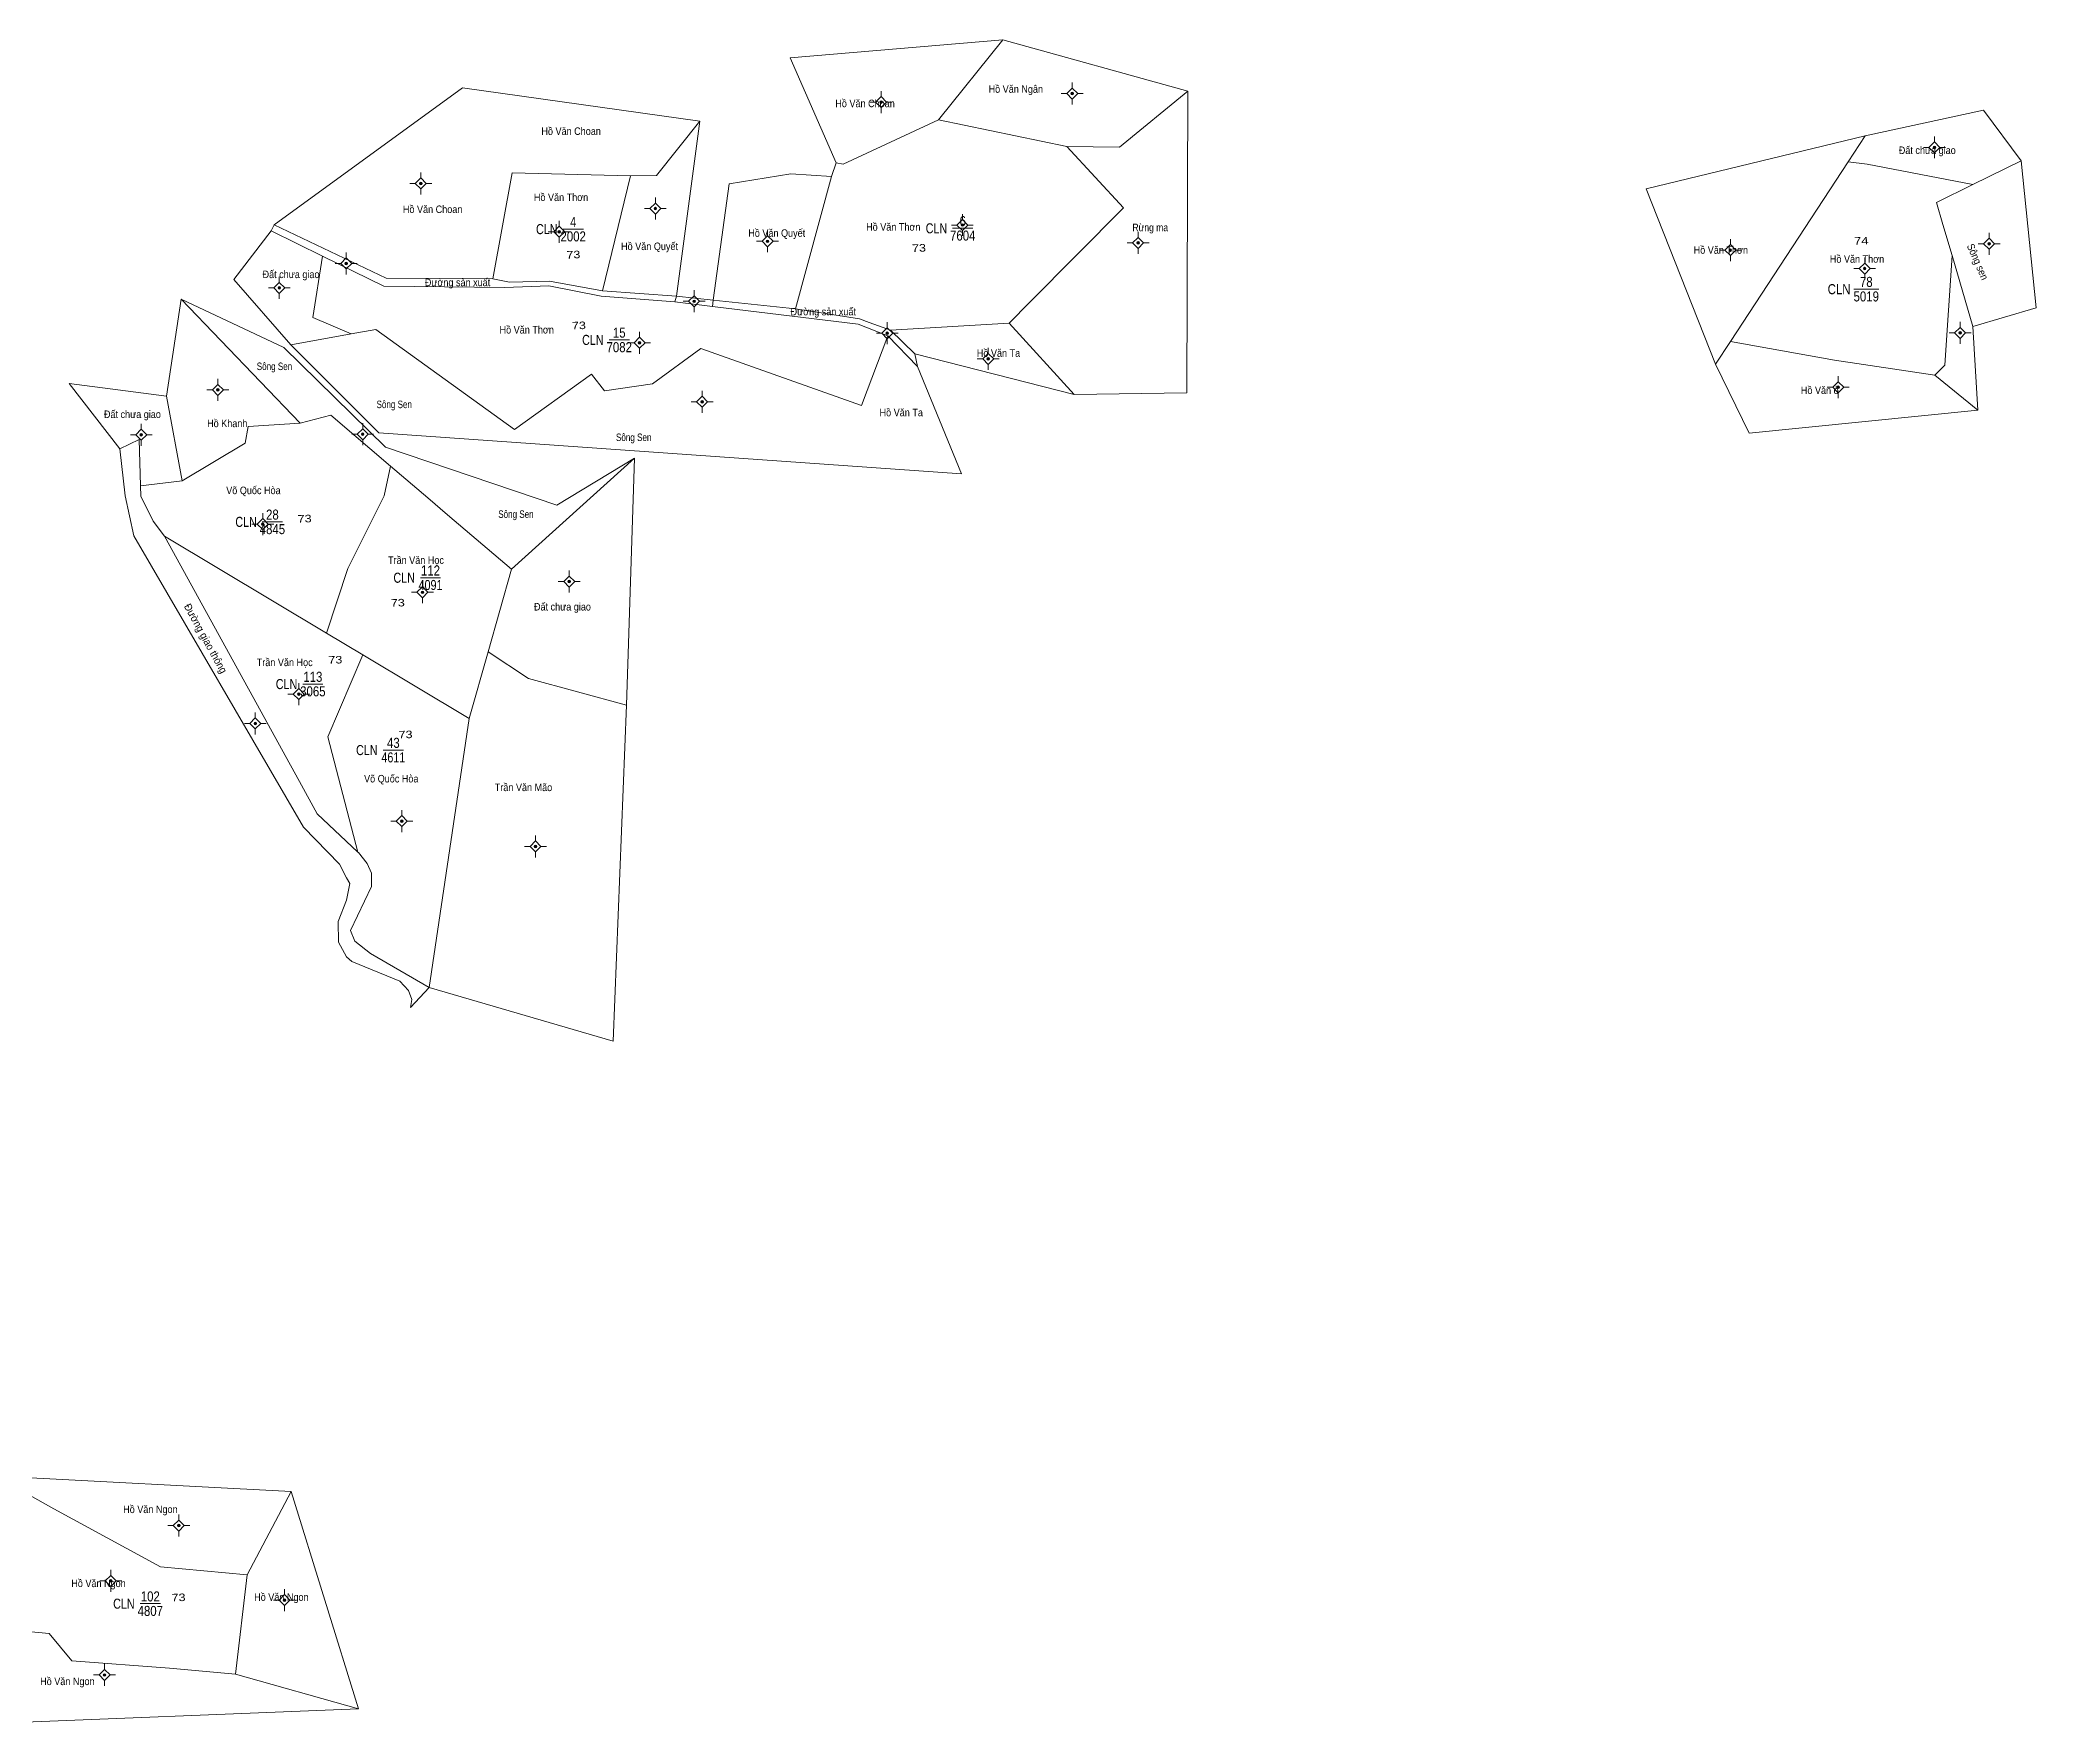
# Model space of a CAD drawing. Header units: metres. Extents: x 534707 to 536375, y 1846403 to 1847853.
# Drawn here: x 535580 to 536375, y 1846403 to 1847074 of the extents above; entities that cross this region are included whole.
import ezdxf
from ezdxf.enums import TextEntityAlignment as Align

# ---------------------------------------------------------------- set-up
doc = ezdxf.new("R2010")
doc.units = ezdxf.units.M
doc.header["$LTSCALE"] = 1.2
for name, color, linetype, lineweight in [('11', 7, 'Continuous', 13), ('6', 7, 'Continuous', 13), ('7', 7, 'Continuous', 13)]:
    doc.layers.add(name, color=color, linetype=linetype, lineweight=lineweight)
for name, color, linetype in [('2', 7, 'Continuous'), ('22', 7, 'Continuous'), ('3', 7, 'Continuous'), ('4', 7, 'Continuous'), ('5', 7, 'Continuous'), ('8', 7, 'Continuous')]:
    doc.layers.add(name, color=color, linetype=linetype)

msp = doc.modelspace()

# ---------------------------------------------------------------- hatches: boundary and pattern name
at = {"layer": '11'}
for points in [[(535915.834, 1847048.78, 1), (535914.784, 1847048.78, 1)], [(535991.994, 1847052.16, 1), (535990.944, 1847052.16, 1)], [(536335.384, 1847030.73, 1), (536334.334, 1847030.73, 1)], [(535732.504, 1847016.37, 1), (535731.454, 1847016.37, 1)], [(535825.934, 1847006.33, 1), (535824.884, 1847006.33, 1)], [(535948.214, 1846999.81, 1), (535947.164, 1846999.81, 1)], [(535787.644, 1846997.12, 1), (535786.594, 1846997.12, 1)], [(535870.634, 1846993.31, 1), (535869.584, 1846993.31, 1)], [(536018.184, 1846992.7, 1), (536017.134, 1846992.7, 1)], [(536357.144, 1846992.36, 1), (536356.094, 1846992.36, 1)], [(535702.854, 1846984.5, 1), (535701.804, 1846984.5, 1)], [(536254.094, 1846989.83, 1), (536253.044, 1846989.83, 1)], [(536307.594, 1846982.45, 1), (536306.544, 1846982.45, 1)], [(535676.174, 1846974.79, 1), (535675.124, 1846974.79, 1)], [(535841.344, 1846969.42, 1), (535840.294, 1846969.42, 1)], [(535819.654, 1846952.93, 1), (535818.604, 1846952.93, 1)], [(535918.324, 1846956.7, 1), (535917.274, 1846956.7, 1)], [(536345.594, 1846956.87, 1), (536344.544, 1846956.87, 1)], [(535958.544, 1846946.51, 1), (535957.494, 1846946.51, 1)], [(535651.714, 1846934.15, 1), (535650.664, 1846934.15, 1)], [(535844.584, 1846929.42, 1), (535843.534, 1846929.42, 1)], [(536297.044, 1846935.2, 1), (536295.994, 1846935.2, 1)], [(535621.204, 1846916.32, 1), (535620.154, 1846916.32, 1)], [(535709.374, 1846916.51, 1), (535708.324, 1846916.51, 1)], [(535669.544, 1846880.7, 1), (535668.494, 1846880.7, 1)], [(535791.654, 1846857.83, 1), (535790.604, 1846857.83, 1)], [(535733.194, 1846853.55, 1), (535732.144, 1846853.55, 1)], [(535683.904, 1846813.05, 1), (535682.854, 1846813.05, 1)], [(535666.614, 1846801.36, 1), (535665.564, 1846801.36, 1)], [(535724.954, 1846762.45, 1), (535723.904, 1846762.45, 1)], [(535778.204, 1846752.35, 1), (535777.154, 1846752.35, 1)], [(535636.114, 1846481.96, 1), (535635.064, 1846481.96, 1)], [(535609.014, 1846459.9, 1), (535607.964, 1846459.9, 1)], [(535678.234, 1846452.27, 1), (535677.184, 1846452.27, 1)], [(535606.554, 1846422.46, 1), (535605.504, 1846422.46, 1)]]:
    msp.add_hatch(color=256, dxfattribs=at).paths.add_polyline_path(points)

# ---------------------------------------------------------------- linework, layer by layer
for p, q in [((535991.47, 1847056.54), (535991.47, 1847054.35)), ((535913.12, 1847048.78), (535910.94, 1847048.78)), ((535915.31, 1847053.16), (535915.31, 1847050.97)), ((535919.69, 1847048.78), (535917.5, 1847048.78)), ((535989.28, 1847052.16), (535987.1, 1847052.16)), ((535991.47, 1847049.97), (535991.47, 1847047.78)), ((535995.84, 1847052.16), (535993.66, 1847052.16)), ((535915.31, 1847046.59), (535915.31, 1847044.4)), ((536334.86, 1847035.1), (536334.86, 1847032.92)), ((536332.67, 1847030.73), (536330.48, 1847030.73)), ((536334.86, 1847028.54), (536334.86, 1847026.36)), ((536339.24, 1847030.73), (536337.05, 1847030.73)), ((535729.79, 1847016.37), (535727.6, 1847016.37)), ((535731.98, 1847020.74), (535731.98, 1847018.56)), ((535736.36, 1847016.37), (535734.17, 1847016.37)), ((535731.98, 1847014.18), (535731.98, 1847012)), ((535825.41, 1847010.7), (535825.41, 1847008.52)), ((535787.12, 1847001.5), (535787.12, 1846999.31)), ((535823.22, 1847006.33), (535821.04, 1847006.33)), ((535825.41, 1847004.14), (535825.41, 1847001.96)), ((535829.78, 1847006.33), (535827.6, 1847006.33)), ((535947.69, 1847004.18), (535947.69, 1847002)), ((535784.93, 1846997.12), (535782.74, 1846997.12)), ((535787.12, 1846994.93), (535787.12, 1846992.74)), ((535791.5, 1846997.12), (535789.31, 1846997.12)), ((535867.92, 1846993.31), (535865.74, 1846993.31)), ((535870.11, 1846997.68), (535870.11, 1846995.5)), ((535874.48, 1846993.31), (535872.3, 1846993.31)), ((535945.5, 1846999.81), (535943.31, 1846999.81)), ((535947.69, 1846997.62), (535947.69, 1846995.44)), ((535952.06, 1846999.81), (535949.88, 1846999.81)), ((536015.47, 1846992.7), (536013.28, 1846992.7)), ((536017.66, 1846997.08), (536017.66, 1846994.89)), ((536022.04, 1846992.7), (536019.85, 1846992.7)), ((536253.57, 1846994.2), (536253.57, 1846992.02)), ((536354.43, 1846992.36), (536352.24, 1846992.36)), ((536356.62, 1846996.74), (536356.62, 1846994.55)), ((536361, 1846992.36), (536358.81, 1846992.36)), ((535700.14, 1846984.5), (535697.95, 1846984.5)), ((535702.33, 1846988.88), (535702.33, 1846986.69)), ((535706.7, 1846984.5), (535704.52, 1846984.5)), ((535870.11, 1846991.12), (535870.11, 1846988.94)), ((536017.66, 1846990.51), (536017.66, 1846988.32)), ((536251.38, 1846989.83), (536249.19, 1846989.83)), ((536253.57, 1846987.64), (536253.57, 1846985.46)), ((536257.94, 1846989.83), (536255.76, 1846989.83)), ((536307.07, 1846986.82), (536307.07, 1846984.64)), ((536356.62, 1846990.17), (536356.62, 1846987.98)), ((535675.65, 1846979.16), (535675.65, 1846976.98)), ((535702.33, 1846982.31), (535702.33, 1846980.12)), ((536304.88, 1846982.45), (536302.69, 1846982.45)), ((536307.07, 1846980.26), (536307.07, 1846978.08)), ((536311.44, 1846982.45), (536309.26, 1846982.45)), ((535673.46, 1846974.79), (535671.28, 1846974.79)), ((535675.65, 1846972.6), (535675.65, 1846970.42)), ((535680.02, 1846974.79), (535677.84, 1846974.79)), ((535838.63, 1846969.42), (535836.44, 1846969.42)), ((535840.82, 1846973.8), (535840.82, 1846971.61)), ((535845.19, 1846969.42), (535843.01, 1846969.42)), ((535840.82, 1846967.23), (535840.82, 1846965.04)), ((535917.8, 1846961.08), (535917.8, 1846958.89)), ((536345.07, 1846961.24), (536345.07, 1846959.06)), ((535816.94, 1846952.93), (535814.76, 1846952.93)), ((535819.13, 1846957.3), (535819.13, 1846955.12)), ((535823.5, 1846952.93), (535821.32, 1846952.93)), ((535915.61, 1846956.7), (535913.43, 1846956.7)), ((535917.8, 1846954.51), (535917.8, 1846952.32)), ((535922.18, 1846956.7), (535919.99, 1846956.7)), ((536342.88, 1846956.87), (536340.69, 1846956.87)), ((536345.07, 1846954.68), (536345.07, 1846952.5)), ((536349.44, 1846956.87), (536347.26, 1846956.87)), ((535819.13, 1846950.74), (535819.13, 1846948.56)), ((535955.83, 1846946.51), (535953.64, 1846946.51)), ((535958.02, 1846950.88), (535958.02, 1846948.7)), ((535962.4, 1846946.51), (535960.21, 1846946.51)), ((535651.19, 1846938.52), (535651.19, 1846936.34)), ((535958.02, 1846944.32), (535958.02, 1846942.14)), ((536296.52, 1846939.58), (536296.52, 1846937.39)), ((535649, 1846934.15), (535646.81, 1846934.15)), ((535651.19, 1846931.96), (535651.19, 1846929.78)), ((535655.56, 1846934.15), (535653.38, 1846934.15)), ((535841.87, 1846929.42), (535839.69, 1846929.42)), ((535844.06, 1846933.8), (535844.06, 1846931.61)), ((535848.44, 1846929.42), (535846.25, 1846929.42)), ((536294.33, 1846935.2), (536292.14, 1846935.2)), ((536296.52, 1846933.01), (536296.52, 1846930.82)), ((536300.9, 1846935.2), (536298.71, 1846935.2)), ((535620.68, 1846920.7), (535620.68, 1846918.51)), ((535708.85, 1846920.88), (535708.85, 1846918.7)), ((535844.06, 1846927.23), (535844.06, 1846925.04)), ((535618.49, 1846916.32), (535616.31, 1846916.32)), ((535620.68, 1846914.13), (535620.68, 1846911.94)), ((535625.06, 1846916.32), (535622.87, 1846916.32)), ((535706.66, 1846916.51), (535704.48, 1846916.51)), ((535708.85, 1846914.32), (535708.85, 1846912.14)), ((535713.22, 1846916.51), (535711.04, 1846916.51)), ((535669.02, 1846885.08), (535669.02, 1846882.89)), ((535666.83, 1846880.7), (535664.64, 1846880.7)), ((535669.02, 1846878.51), (535669.02, 1846876.32)), ((535673.4, 1846880.7), (535671.21, 1846880.7)), ((535732.67, 1846857.92), (535732.67, 1846855.74)), ((535788.94, 1846857.83), (535786.76, 1846857.83)), ((535791.13, 1846862.2), (535791.13, 1846860.02)), ((535795.5, 1846857.83), (535793.32, 1846857.83)), ((535730.48, 1846853.55), (535728.3, 1846853.55)), ((535732.67, 1846851.36), (535732.67, 1846849.18)), ((535737.05, 1846853.55), (535734.86, 1846853.55)), ((535791.13, 1846855.64), (535791.13, 1846853.46)), ((535683.38, 1846817.42), (535683.38, 1846815.24)), ((535681.19, 1846813.05), (535679, 1846813.05)), ((535683.38, 1846810.86), (535683.38, 1846808.68)), ((535687.76, 1846813.05), (535685.57, 1846813.05)), ((535663.9, 1846801.36), (535661.72, 1846801.36)), ((535666.09, 1846805.74), (535666.09, 1846803.55)), ((535670.46, 1846801.36), (535668.28, 1846801.36)), ((535666.09, 1846799.17), (535666.09, 1846796.98)), ((535722.24, 1846762.45), (535720.06, 1846762.45)), ((535724.43, 1846766.82), (535724.43, 1846764.64)), ((535728.81, 1846762.45), (535726.62, 1846762.45)), ((535724.43, 1846760.26), (535724.43, 1846758.08)), ((535777.68, 1846756.72), (535777.68, 1846754.54)), ((535775.49, 1846752.35), (535773.31, 1846752.35)), ((535777.68, 1846750.16), (535777.68, 1846747.98)), ((535782.06, 1846752.35), (535779.87, 1846752.35)), ((535635.59, 1846486.34), (535635.59, 1846484.15)), ((535633.4, 1846481.96), (535631.22, 1846481.96)), ((535635.59, 1846479.77), (535635.59, 1846477.58)), ((535639.96, 1846481.96), (535637.78, 1846481.96)), ((535606.3, 1846459.9), (535604.12, 1846459.9)), ((535608.49, 1846464.28), (535608.49, 1846462.09)), ((535612.86, 1846459.9), (535610.68, 1846459.9)), ((535608.49, 1846457.71), (535608.49, 1846455.52)), ((535675.52, 1846452.27), (535673.34, 1846452.27)), ((535677.71, 1846456.64), (535677.71, 1846454.46)), ((535682.08, 1846452.27), (535679.9, 1846452.27)), ((535677.71, 1846450.08), (535677.71, 1846447.9)), ((535603.84, 1846422.46), (535601.66, 1846422.46)), ((535606.03, 1846426.84), (535606.03, 1846424.65)), ((535606.03, 1846420.27), (535606.03, 1846418.08)), ((535610.4, 1846422.46), (535608.22, 1846422.46))]:
    msp.add_line(p, q, dxfattribs=at)
for points in [[(535915.31, 1847050.97), (535913.12, 1847048.78), (535915.31, 1847046.59), (535917.5, 1847048.78)], [(535991.47, 1847054.35), (535989.28, 1847052.16), (535991.47, 1847049.97), (535993.66, 1847052.16)], [(536334.86, 1847032.92), (536332.67, 1847030.73), (536334.86, 1847028.54), (536337.05, 1847030.73)], [(535731.98, 1847018.56), (535729.79, 1847016.37), (535731.98, 1847014.18), (535734.17, 1847016.37)], [(535825.41, 1847008.52), (535823.22, 1847006.33), (535825.41, 1847004.14), (535827.6, 1847006.33)], [(535947.69, 1847002), (535945.5, 1846999.81), (535947.69, 1846997.62), (535949.88, 1846999.81)], [(535787.12, 1846999.31), (535784.93, 1846997.12), (535787.12, 1846994.93), (535789.31, 1846997.12)], [(535870.11, 1846995.5), (535867.92, 1846993.31), (535870.11, 1846991.12), (535872.3, 1846993.31)], [(536017.66, 1846994.89), (536015.47, 1846992.7), (536017.66, 1846990.51), (536019.85, 1846992.7)], [(536356.62, 1846994.55), (536354.43, 1846992.36), (536356.62, 1846990.17), (536358.81, 1846992.36)], [(535702.33, 1846986.69), (535700.14, 1846984.5), (535702.33, 1846982.31), (535704.52, 1846984.5)], [(536253.57, 1846992.02), (536251.38, 1846989.83), (536253.57, 1846987.64), (536255.76, 1846989.83)], [(536307.07, 1846984.64), (536304.88, 1846982.45), (536307.07, 1846980.26), (536309.26, 1846982.45)], [(535675.65, 1846976.98), (535673.46, 1846974.79), (535675.65, 1846972.6), (535677.84, 1846974.79)], [(535840.82, 1846971.61), (535838.63, 1846969.42), (535840.82, 1846967.23), (535843.01, 1846969.42)], [(535819.13, 1846955.12), (535816.94, 1846952.93), (535819.13, 1846950.74), (535821.32, 1846952.93)], [(535917.8, 1846958.89), (535915.61, 1846956.7), (535917.8, 1846954.51), (535919.99, 1846956.7)], [(536345.07, 1846959.06), (536342.88, 1846956.87), (536345.07, 1846954.68), (536347.26, 1846956.87)], [(535958.02, 1846948.7), (535955.83, 1846946.51), (535958.02, 1846944.32), (535960.21, 1846946.51)], [(536296.52, 1846937.39), (536294.33, 1846935.2), (536296.52, 1846933.01), (536298.71, 1846935.2)], [(535651.19, 1846936.34), (535649, 1846934.15), (535651.19, 1846931.96), (535653.38, 1846934.15)], [(535844.06, 1846931.61), (535841.87, 1846929.42), (535844.06, 1846927.23), (535846.25, 1846929.42)], [(535620.68, 1846918.51), (535618.49, 1846916.32), (535620.68, 1846914.13), (535622.87, 1846916.32)], [(535708.85, 1846918.7), (535706.66, 1846916.51), (535708.85, 1846914.32), (535711.04, 1846916.51)], [(535669.02, 1846882.89), (535666.83, 1846880.7), (535669.02, 1846878.51), (535671.21, 1846880.7)], [(535791.13, 1846860.02), (535788.94, 1846857.83), (535791.13, 1846855.64), (535793.32, 1846857.83)], [(535732.67, 1846855.74), (535730.48, 1846853.55), (535732.67, 1846851.36), (535734.86, 1846853.55)], [(535683.38, 1846815.24), (535681.19, 1846813.05), (535683.38, 1846810.86), (535685.57, 1846813.05)], [(535666.09, 1846803.55), (535663.9, 1846801.36), (535666.09, 1846799.17), (535668.28, 1846801.36)], [(535724.43, 1846764.64), (535722.24, 1846762.45), (535724.43, 1846760.26), (535726.62, 1846762.45)], [(535777.68, 1846754.54), (535775.49, 1846752.35), (535777.68, 1846750.16), (535779.87, 1846752.35)], [(535635.59, 1846484.15), (535633.4, 1846481.96), (535635.59, 1846479.77), (535637.78, 1846481.96)], [(535608.49, 1846462.09), (535606.3, 1846459.9), (535608.49, 1846457.71), (535610.68, 1846459.9)], [(535677.71, 1846454.46), (535675.52, 1846452.27), (535677.71, 1846450.08), (535679.9, 1846452.27)], [(535606.03, 1846424.65), (535603.84, 1846422.46), (535606.03, 1846420.27), (535608.22, 1846422.46)]]:
    msp.add_lwpolyline(points, close=True, dxfattribs=at)
for centre in [(535915.309, 1847048.78), (535991.469, 1847052.16), (536334.859, 1847030.73), (535731.979, 1847016.37), (535825.409, 1847006.33), (535947.689, 1846999.81), (535787.119, 1846997.12), (535870.109, 1846993.31), (536017.659, 1846992.7), (536356.619, 1846992.36), (535702.329, 1846984.5), (536253.569, 1846989.83), (536307.069, 1846982.45), (535675.649, 1846974.79), (535840.819, 1846969.42), (535819.129, 1846952.93), (535917.799, 1846956.7), (536345.069, 1846956.87), (535958.019, 1846946.51), (535651.189, 1846934.15), (535844.059, 1846929.42), (536296.519, 1846935.2), (535620.679, 1846916.32), (535708.849, 1846916.51), (535669.019, 1846880.7), (535791.129, 1846857.83), (535732.669, 1846853.55), (535683.379, 1846813.05), (535666.089, 1846801.36), (535724.429, 1846762.45), (535777.679, 1846752.35), (535635.589, 1846481.96), (535608.489, 1846459.9), (535677.709, 1846452.27), (535606.029, 1846422.46)]:
    msp.add_circle(centre, 0.525, dxfattribs=at)
at = {"layer": '6'}
for p, q in [((535963.76, 1847073.5), (535938.2, 1847041.73)), ((535843.12, 1847041.19), (535825.88, 1847019.57)), ((535938.2, 1847041.73), (535989.34, 1847031.02)), ((535897.41, 1847024.57), (535895.57, 1847019.16)), ((535989.34, 1847031.02), (536011.92, 1847006.7)), ((535989.34, 1847031.02), (536010.33, 1847030.83)), ((536369.46, 1847025.34), (536350.21, 1847015.92)), ((535815.51, 1847019.41), (535804.39, 1846973.64)), ((535815.51, 1847019.41), (535825.88, 1847019.57)), ((535879.31, 1847020.23), (535895.57, 1847019.16)), ((535895.57, 1847019.16), (535881.22, 1846966.39)), ((536011.92, 1847006.7), (535974.57, 1846969.07)), ((535673.57, 1846999.85), (535672.44, 1846997.49)), ((535630.77, 1846931.72), (535636.56, 1846970.31)), ((535683.95, 1846920.92), (535636.56, 1846970.31)), ((535833.18, 1846969.16), (535848.12, 1846967.36)), ((535974.57, 1846969.07), (535966.28, 1846960.72)), ((535919.03, 1846957.9), (535966.28, 1846960.72)), ((535966.28, 1846960.72), (535992.27, 1846932.31)), ((535907.56, 1846927.99), (535917.97, 1846955.64)), ((535919.03, 1846957.9), (535914.25, 1846959.67)), ((535917.97, 1846955.64), (535929.86, 1846943.5)), ((535919.03, 1846957.9), (535928.74, 1846948.57)), ((535683.95, 1846920.92), (535663.19, 1846919.54)), ((535612.16, 1846910.65), (535619.76, 1846914.45)), ((535619.76, 1846914.45), (535620.35, 1846896)), ((535768.1, 1846862.72), (535817.14, 1846907.01)), ((535742.62, 1846884.45), (535768.1, 1846862.72)), ((535758.77, 1846829.91), (535774.87, 1846819.29)), ((535735.28, 1846696.2), (535751.22, 1846803.34)), ((535735.28, 1846696.2), (535727.91, 1846688.28)), ((535585.78, 1846488.58), (535571, 1846497)), ((535658.21, 1846422.8), (535662.79, 1846462.3))]:
    msp.add_line(p, q, dxfattribs=at)
for points in [[(535897.41, 1847024.57), (535879.05, 1847066.32), (535963.76, 1847073.5)], [(535963.76, 1847073.5), (536037.5, 1847053.1), (536010.33, 1847030.83)], [(535673.57, 1846999.85), (535748.58, 1847054.41), (535843.12, 1847041.19)], [(536037.5, 1847053.1), (536037.12, 1846932.98), (535992.27, 1846932.31)], [(535843.12, 1847041.19), (535833.86, 1846971.48), (535833.18, 1846969.16)], [(535897.41, 1847024.57), (535900.18, 1847024.07), (535938.2, 1847041.73)], [(536307.26, 1847035.29), (536354.45, 1847045.55), (536369.46, 1847025.34)], [(536247.68, 1846944.37), (536220, 1847014.25), (536307.26, 1847035.29)], [(536247.68, 1846944.37), (536253.62, 1846953.43), (536300.45, 1847024.91), (536307.26, 1847035.29)], [(536300.45, 1847024.91), (536308, 1847024), (536350.21, 1847015.92)], [(536369.46, 1847025.34), (536375.34, 1846966.79), (536350.17, 1846959.39)], [(535760.71, 1846978.34), (535768.45, 1847020.6), (535815.51, 1847019.41)], [(535879.31, 1847020.23), (535854.85, 1847016.26), (535848.47, 1846969.91), (535848.12, 1846967.36)], [(536350.21, 1847015.92), (536335.65, 1847008.8), (536338.24, 1847000)], [(535680.2, 1846952.09), (535657.52, 1846978.16), (535672.44, 1846997.49)], [(535717.21, 1846975.41), (535692.86, 1846987.42), (535672.44, 1846997.49)], [(535760.71, 1846978.34), (535718.14, 1846978.7), (535673.57, 1846999.85)], [(536350.17, 1846959.39), (536341.86, 1846987.68), (536338.24, 1847000)], [(535692.86, 1846987.42), (535689, 1846963), (535704.29, 1846956.42)], [(536341.86, 1846987.68), (536339, 1846944), (536335, 1846940)], [(535760.71, 1846978.34), (535767.36, 1846977.03), (535783.28, 1846977.5), (535804.39, 1846973.64)], [(535636.56, 1846970.31), (535677.49, 1846951.02), (535718, 1846911.32), (535786.14, 1846888.25), (535817.14, 1846907.01)], [(535833.18, 1846969.16), (535803.9, 1846971.52), (535782.97, 1846975.59), (535765.53, 1846974.95), (535717.21, 1846975.41)], [(535881.22, 1846966.39), (535848.47, 1846969.91), (535833.86, 1846971.48), (535804.39, 1846973.64)], [(535848.12, 1846967.36), (535906.22, 1846960.38), (535917.97, 1846955.64)], [(535881.22, 1846966.39), (535906.69, 1846962.47), (535910.61, 1846961.02), (535914.25, 1846959.67)], [(535714.03, 1846958.17), (535704.29, 1846956.42), (535680.2, 1846952.09)], [(535907.56, 1846927.99), (535843.52, 1846950.58), (535824.22, 1846936.58), (535805.16, 1846933.82), (535799.93, 1846940.41), (535769.38, 1846918.45), (535714.03, 1846958.17)], [(536335, 1846940), (536295, 1846946), (536253.62, 1846953.43)], [(536350.17, 1846959.39), (536352.09, 1846926.07), (536335, 1846940)], [(535929.86, 1846943.5), (535947.32, 1846900.68), (535715.31, 1846917.11), (535680.2, 1846952.09)], [(535992.27, 1846932.31), (535928.74, 1846948.57), (535929.86, 1846943.5)], [(535612.16, 1846910.65), (535591.95, 1846936.65), (535630.77, 1846931.72)], [(536352.09, 1846926.07), (536261.11, 1846916.98), (536247.68, 1846944.37)], [(535620.35, 1846896), (535637, 1846898), (535630.77, 1846931.72)], [(535683.95, 1846920.92), (535696.15, 1846924.07), (535719.95, 1846903.77)], [(535637, 1846898), (535662, 1846913), (535663.19, 1846919.54)], [(535612.16, 1846910.65), (535614.26, 1846892.01), (535617.66, 1846876.02), (535685.33, 1846760.06)], [(535817.14, 1846907.01), (535813.97, 1846808.66), (535774.87, 1846819.29)], [(535719.95, 1846903.77), (535717.38, 1846892), (535703, 1846863), (535694.45, 1846837.34)], [(535719.95, 1846903.77), (535734.8, 1846891.11), (535742.62, 1846884.45)], [(535620.35, 1846896), (535620.48, 1846891.9), (535625.4, 1846881.83), (535629.93, 1846875.97)], [(535751.22, 1846803.34), (535708.87, 1846828.7), (535694.45, 1846837.34), (535629.93, 1846875.97)], [(535629.93, 1846875.97), (535680.08, 1846784.78), (535683.68, 1846778.23)], [(535768.1, 1846862.72), (535758.77, 1846829.91), (535751.22, 1846803.34)], [(535708.87, 1846828.7), (535695, 1846796), (535706.93, 1846750.13)], [(535813.97, 1846808.66), (535808.67, 1846674.8), (535735.28, 1846696.2)], [(535706.93, 1846750.13), (535690.77, 1846765.34), (535683.68, 1846778.23)], [(535704.58, 1846706.6), (535702.47, 1846708.39), (535699.23, 1846714.24), (535699.02, 1846722.46), (535702.34, 1846730.98), (535703.76, 1846737.57), (535702.42, 1846739.86), (535699.57, 1846745.36), (535685.33, 1846760.06)], [(535735.28, 1846696.2), (535711.96, 1846709.75), (535705.74, 1846714.65), (535703.98, 1846718.87), (535712.41, 1846736.45), (535712.38, 1846741.69), (535710.58, 1846745.51), (535707.16, 1846749.91), (535706.93, 1846750.13)], [(535704.58, 1846706.6), (535723.71, 1846698.72), (535727.15, 1846695.05), (535728.41, 1846691.48), (535727.91, 1846688.28)], [(535563.79, 1846501.62), (535680.36, 1846495.57), (535662.79, 1846462.3)], [(535680.36, 1846495.57), (535707.24, 1846408.97), (535658.21, 1846422.8)], [(535662.79, 1846462.3), (535628.33, 1846465.58), (535585.78, 1846488.58)], [(535551, 1846442), (535584, 1846439), (535592.97, 1846428.06)], [(535707.24, 1846408.97), (535554.29, 1846402.92), (535551, 1846442)], [(535658.21, 1846422.8), (535631.92, 1846425.23), (535592.97, 1846428.06)]]:
    msp.add_lwpolyline(points, dxfattribs=at)
at = {"layer": '7'}
for p, q in [((535788.65, 1846998.17), (535796.74, 1846998.17)), ((535943.83, 1846998.49), (535951.86, 1846998.49)), ((536302.69, 1846974.26), (536312.73, 1846974.26)), ((535807, 1846954.06), (535815.09, 1846954.06)), ((535668.88, 1846881.61), (535676.91, 1846881.61)), ((535731.85, 1846859.37), (535739.88, 1846859.37)), ((535684.99, 1846817.03), (535693.02, 1846817.03)), ((535717, 1846790.73), (535725.14, 1846790.73)), ((535620.22, 1846450.86), (535628.31, 1846450.86))]:
    msp.add_line(p, q, dxfattribs=at)

# ---------------------------------------------------------------- texts
at = {"layer": '2'}
for s, width, p in [('Hồ Văn Ngân', 0.9, (535968.975, 1847052.45)), ('Hồ Văn Ngân', 0.9, (535968.975, 1847052.45)), ('Hồ Văn Choan', 0.9, (535908.94, 1847046.72)), ('Hồ Văn Choan', 0.9, (535908.94, 1847046.72)), ('Hồ Văn Choan', 0.9, (535791.87, 1847035.67)), ('Hồ Văn Choan', 0.9, (535791.87, 1847035.67)), ('Đất chưa giao', 0.9, (536332, 1847028.07)), ('Hồ Văn Thơn', 0.9, (535787.86, 1847009.34)), ('Hồ Văn Choan', 0.9, (535736.71, 1847004.57)), ('Hồ Văn Choan', 0.9, (535736.71, 1847004.57)), ('Hồ Văn Thơn', 0.9, (535920.18, 1846997.55)), ('Rừng ma', 0.85, (536022.525, 1846997.33)), ('Hồ Văn Quyết', 0.9, (535823.1, 1846989.82)), ('Hồ Văn Quyết', 0.9, (535873.76, 1846995.1)), ('Hồ Văn Thơn', 0.9, (536249.78, 1846988.36)), ('Hồ Văn Thơn', 0.9, (536304.02, 1846984.78)), ('Đất chưa giao', 0.9, (535680.31, 1846978.67)), ('Hồ Văn Thơn', 0.9, (535774.19, 1846956.6)), ('Hồ Văn Ta', 0.9, (535962.08, 1846947.31)), ('Hồ Văn Ta', 0.9, (535962.08, 1846947.31)), ('Sông Sen', 0.8, (535721.42, 1846926.89)), ('Hồ Văn ỏ', 0.9, (536289.185, 1846932.5)), ('Đất chưa giao', 0.9, (535617.13, 1846922.95)), ('Hồ Khanh', 0.9, (535654.91, 1846919.32)), ('Hồ Văn Ta', 0.9, (535923.35, 1846923.66)), ('Sông Sen', 0.8, (535816.8, 1846913.78)), ('Võ Quốc Hòa', 0.9, (535665.335, 1846892.64)), ('Trần Văn Học', 0.9, (535730.075, 1846864.86)), ('Đất chưa giao', 0.9, (535788.41, 1846846.31)), ('Đất chưa giao', 0.9, (535788.41, 1846846.31)), ('Trần Văn Học', 0.9, (535677.785, 1846824.17)), ('Võ Quốc Hòa', 0.9, (535720.235, 1846777.85)), ('Trần Văn Mão', 0.9, (535772.9, 1846774.4)), ('Trần Văn Mão', 0.9, (535772.9, 1846774.4)), ('Hồ Văn Ngon', 0.9, (535624.29, 1846486.93)), ('Hồ Văn Ngon', 0.9, (535603.63, 1846457.46)), ('Hồ Văn Ngon', 0.9, (535676.47, 1846451.98)), ('Hồ Văn Ngon', 0.9, (535591.23, 1846418.43))]:
    msp.add_text(s, height=3, dxfattribs=dict(at, width=width)).set_placement(p, align=Align.CENTER)
at = {"layer": '22', "width": 0.9}
msp.add_text('Sông sen', height=3, rotation=293.528, dxfattribs=at).set_placement((536350.705, 1846984.564), align=Align.CENTER)
at = {"layer": '22', "width": 0.8}
for p in [(535673.71, 1846942.04), (535816.8, 1846913.78), (535769.9, 1846883.18)]:
    msp.add_text('Sông Sen', height=3, dxfattribs=at).set_placement(p, align=Align.CENTER)
at = {"layer": '3'}
for s, width, p in [('CLN ', 0.8, (535787.64, 1846996.17)), ('CLN ', 0.8, (535942.83, 1846996.49)), ('CLN', 0.85, (536301.43, 1846972.26)), ('CLN ', 0.8, (535805.99, 1846952.06)), ('CLN ', 0.8, (535667.88, 1846879.61)), ('CLN ', 0.8, (535730.85, 1846857.36)), ('CLN ', 0.8, (535683.99, 1846815.02)), ('CLN ', 0.8, (535715.97, 1846788.73)), ('CLN ', 0.8, (535619.21, 1846448.86))]:
    msp.add_text(s, height=4, dxfattribs=dict(at, width=width)).set_placement(p, align=Align.RIGHT)
at = {"layer": '4'}
for s, width, p in [('4', 0.8, (535792.69, 1846999.06)), ('6', 0.85, (535947.845, 1846999.38)), ('78', 0.85, (536307.71, 1846975.15)), ('15', 0.85, (535811.05, 1846954.95)), ('28', 0.85, (535672.89, 1846882.5)), ('112', 0.85, (535735.855, 1846860.25)), ('113', 0.85, (535688.995, 1846817.91)), ('43', 0.85, (535721.06, 1846791.62)), ('102', 0.85, (535624.255, 1846451.75))]:
    msp.add_text(s, height=4, dxfattribs=dict(at, width=width)).set_placement(p, align=Align.CENTER)
at = {"layer": '5'}
for s, width, p in [('2002', 0.85, (535792.695, 1846993.28)), ('7604', 0.85, (535947.835, 1846993.6)), ('5019', 0.85, (536307.705, 1846969.37)), ('7082', 0.85, (535811.035, 1846949.17)), ('4845', 0.85, (535672.895, 1846876.72)), ('4091', 0.8, (535735.87, 1846854.47)), ('3065', 0.85, (535689.005, 1846812.13)), ('4611', 0.8, (535721.06, 1846785.84)), ('4807', 0.85, (535624.26, 1846445.97))]:
    msp.add_text(s, height=4, dxfattribs=dict(at, width=width)).set_placement(p, align=Align.CENTER)
at = {"layer": '7'}
for s, width, p in [('73', 1.25, (535930.463, 1846989.168)), ('74', 1.3, (536305.763, 1846992.012)), ('73', 1.25, (535792.813, 1846986.518)), ('73', 1.25, (535795.013, 1846958.308)), ('73', 1.25, (535685.773, 1846881.378)), ('73', 1.25, (535722.883, 1846847.888)), ('73', 1.25, (535697.993, 1846825.178)), ('73', 1.25, (535725.963, 1846795.428)), ('73', 1.25, (535635.553, 1846451.838))]:
    msp.add_text(s, height=3, rotation=2, dxfattribs=dict(at, width=width)).set_placement(p, align=Align.CENTER)
at = {"layer": '8', "width": 0.9}
for p in [(535746.63, 1846975.45), (535892.3, 1846963.82)]:
    msp.add_text('Đường sản xuất', height=3, dxfattribs=at).set_placement(p, align=Align.CENTER)
at = {"layer": '8', "width": 0.95}
msp.add_text('Đường giao thông', height=3, rotation=298.808, dxfattribs=at).set_placement((535644.994, 1846834.468), align=Align.CENTER)
msp.add_text('Đường giao thông', height=3, rotation=298.808, dxfattribs=at).set_placement((535644.994, 1846834.468), align=Align.CENTER)

doc.saveas('drawing.dxf')
